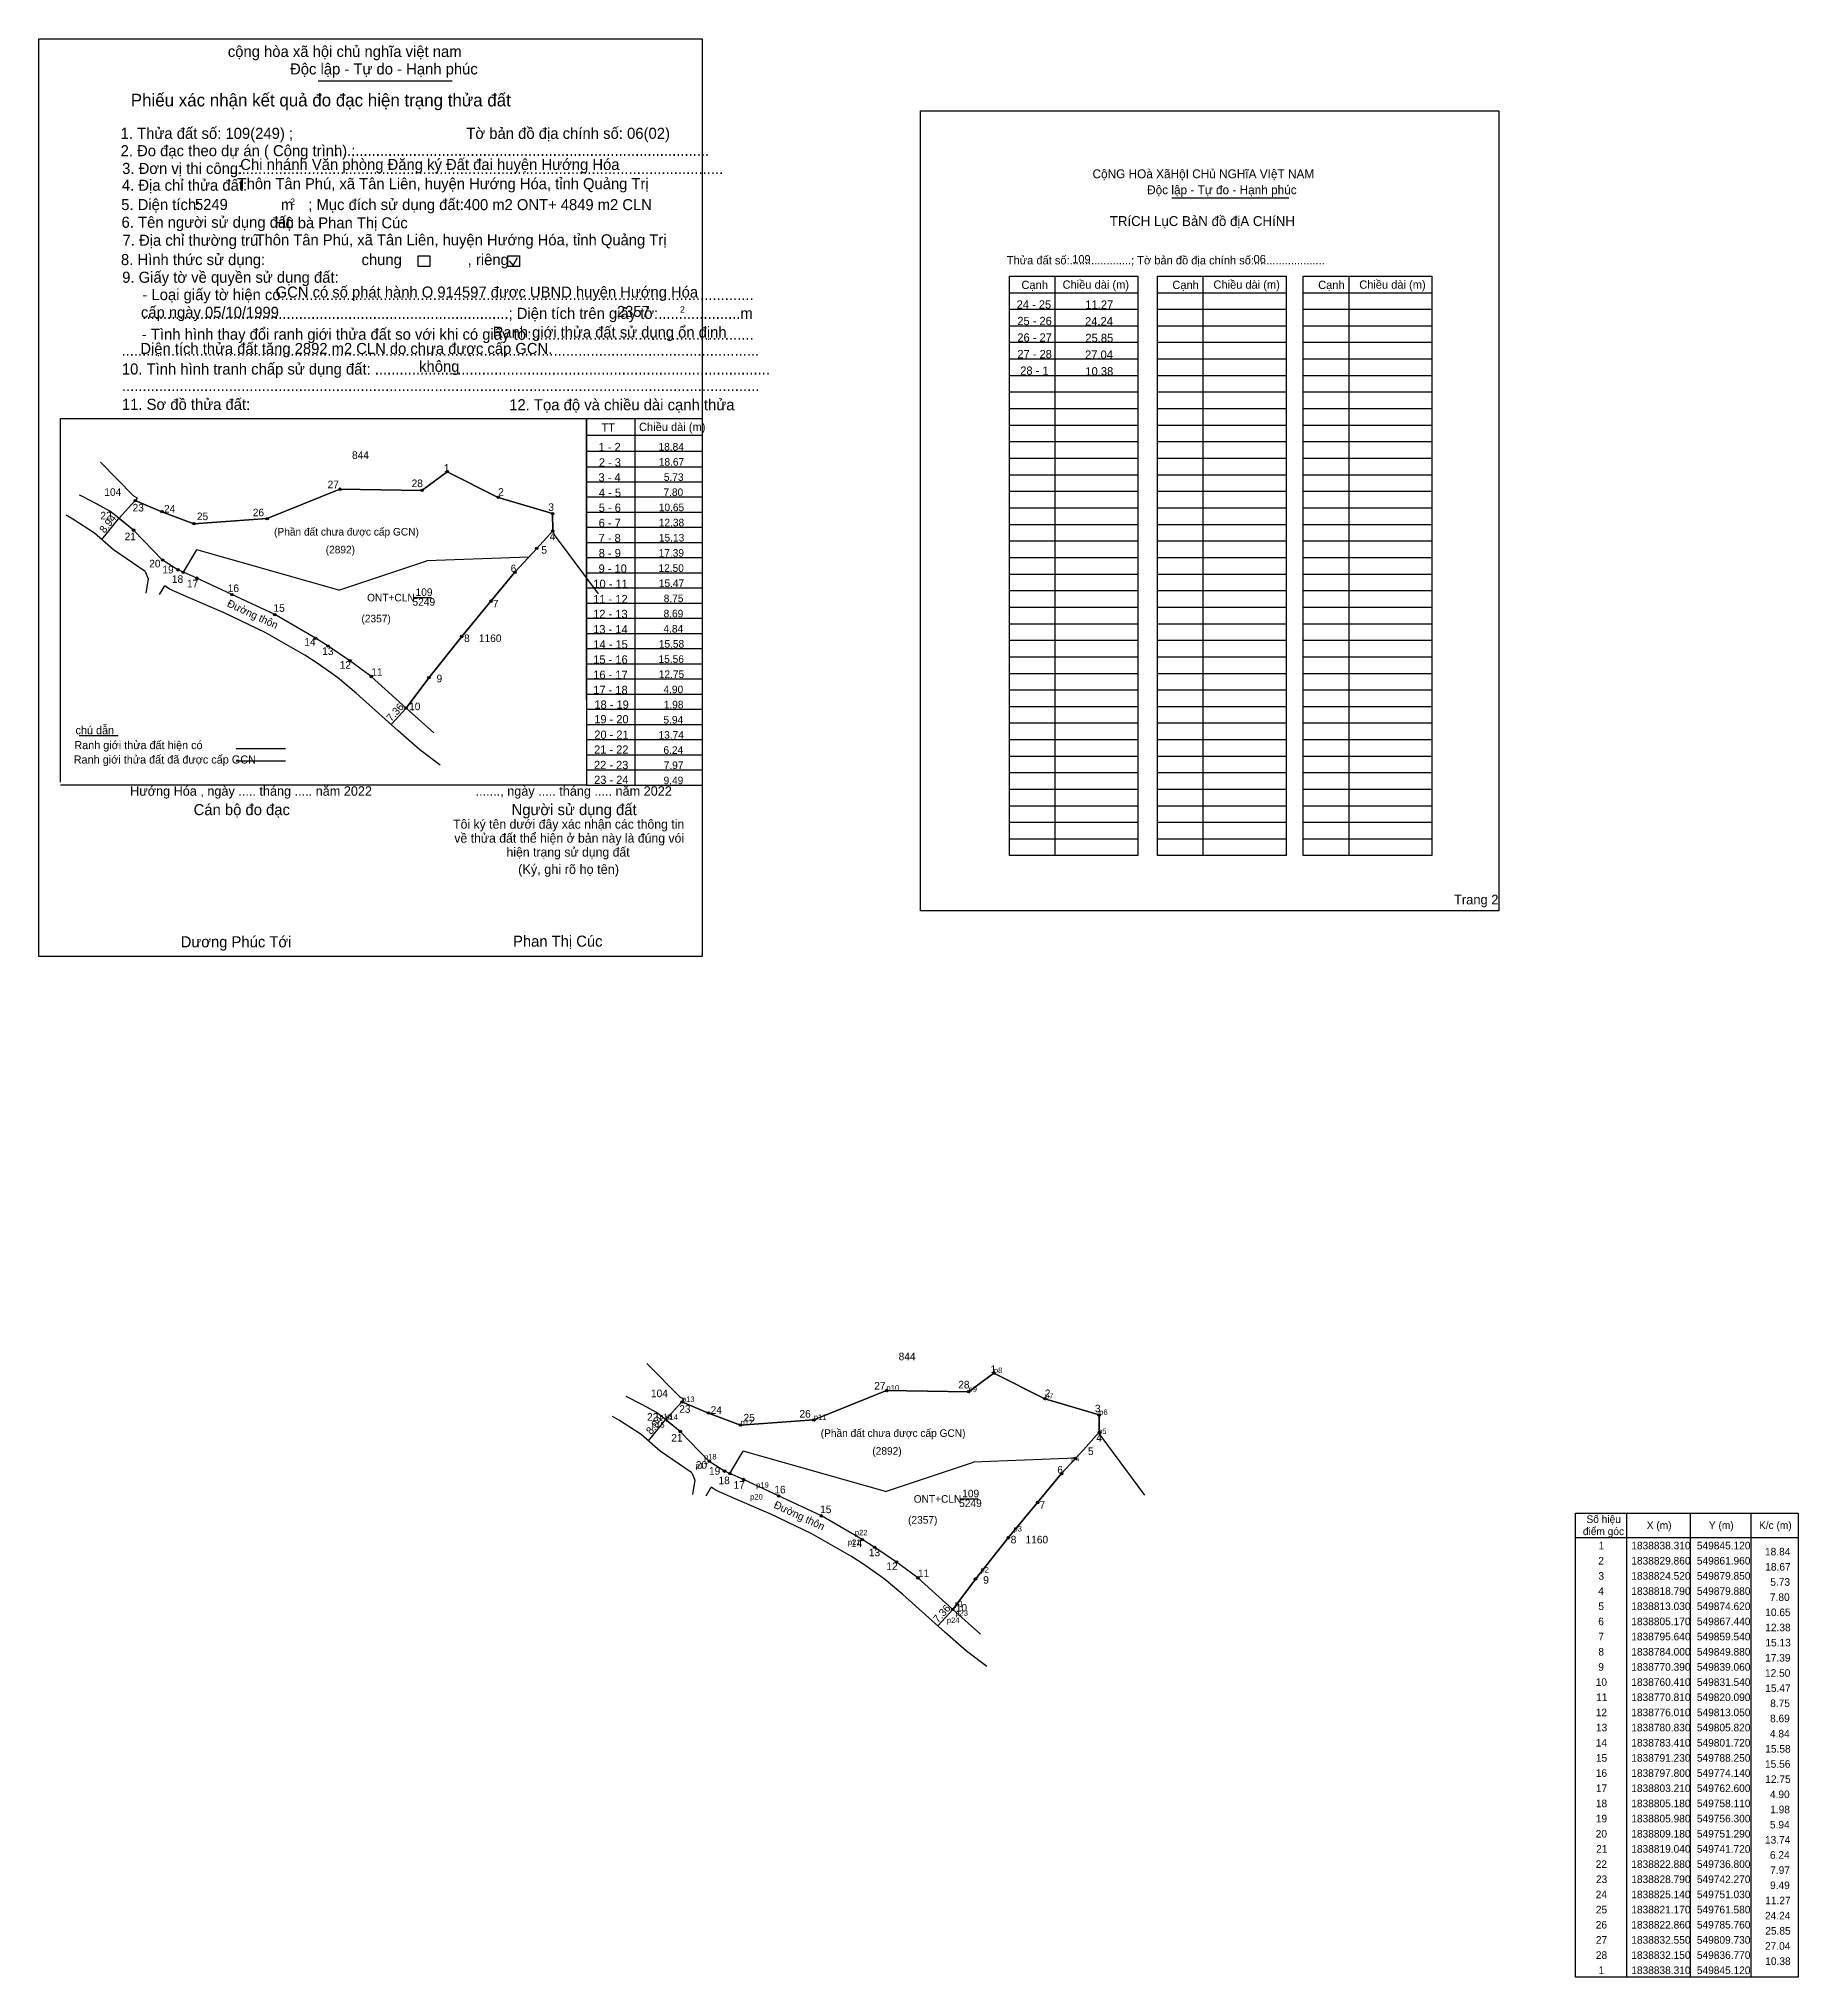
# Model space of a CAD drawing. Extents: x 549530 to 550110, y 1838639 to 1839278.
import ezdxf

# ---------------------------------------------------------------- set-up
doc = ezdxf.new("R2010")
doc.units = 0
for name, color, linetype in [('Level 1', 7, 'Continuous'), ('Level 10', 7, 'Continuous'), ('Level 12', 7, 'Continuous'), ('Level 17', 7, 'Continuous'), ('Level 2', 7, 'Continuous'), ('Level 23', 7, 'Continuous'), ('Level 30', 7, 'Continuous'), ('Level 33', 7, 'Continuous'), ('Level 36', 7, 'Continuous'), ('Level 4', 7, 'Continuous'), ('Level 49', 7, 'Continuous'), ('Level 6', 7, 'Continuous'), ('Level 63', 7, 'Continuous'), ('Level 7', 7, 'Continuous')]:
    doc.layers.add(name, color=color, linetype=linetype)

msp = doc.modelspace()

# ---------------------------------------------------------------- linework, layer by layer
at = {"layer": 'Level 1'}
for p, q in [((549562.76, 1839126.71), (549562.04, 1839125.92)), ((549742.99, 1838829.58), (549742.27, 1838828.79))]:
    msp.add_line(p, q, dxfattribs=at)
for points in [[(549562.76, 1839126.71), (549561.56, 1839127.37), (549550.51, 1839138.6)], [(549699.65, 1839115.92), (549700.15, 1839114.59), (549714.6, 1839095.19)], [(549742.99, 1838829.58), (549741.79, 1838830.24), (549730.74, 1838841.47)], [(549879.88, 1838818.79), (549880.38, 1838817.46), (549894.83, 1838798.06)]]:
    msp.add_lwpolyline(points, dxfattribs=at)
for points in [[(549664.89, 1839135.44), (549681.73, 1839126.99), (549699.62, 1839121.65), (549699.65, 1839115.92), (549694.39, 1839110.16), (549687.21, 1839102.3), (549679.31, 1839092.77), (549669.65, 1839081.13), (549658.83, 1839067.52), (549651.31, 1839057.54), (549639.86, 1839067.94), (549632.82, 1839073.14), (549625.59, 1839077.96), (549621.49, 1839080.54), (549608.02, 1839088.36), (549593.91, 1839094.93), (549582.37, 1839100.34), (549577.88, 1839102.31), (549576.07, 1839103.11), (549571.06, 1839106.31), (549561.49, 1839116.17), (549556.62, 1839120.07), (549562.04, 1839125.92), (549570.8, 1839122.27), (549581.35, 1839118.3), (549605.53, 1839119.99), (549629.5, 1839129.68), (549656.54, 1839129.28)], [(549845.12, 1838838.31), (549861.96, 1838829.86), (549879.85, 1838824.52), (549879.88, 1838818.79), (549874.62, 1838813.03), (549867.44, 1838805.17), (549859.54, 1838795.64), (549849.88, 1838784), (549839.06, 1838770.39), (549831.54, 1838760.41), (549820.09, 1838770.81), (549813.05, 1838776.01), (549805.82, 1838780.83), (549801.72, 1838783.41), (549788.25, 1838791.23), (549774.14, 1838797.8), (549762.6, 1838803.21), (549758.11, 1838805.18), (549756.3, 1838805.98), (549751.29, 1838809.18), (549741.72, 1838819.04), (549736.85, 1838822.94), (549742.27, 1838828.79), (549751.03, 1838825.14), (549761.58, 1838821.17), (549785.76, 1838822.86), (549809.73, 1838832.55), (549836.77, 1838832.15)]]:
    msp.add_lwpolyline(points, close=True, dxfattribs=at)
at = {"layer": 'Level 10'}
for p, q in [((549664.89, 1839135.44), (549656.54, 1839129.28)), ((549681.73, 1839126.99), (549664.89, 1839135.44)), ((549629.5, 1839129.68), (549605.53, 1839119.99)), ((549656.54, 1839129.28), (549629.5, 1839129.68)), ((549562.04, 1839125.92), (549556.62, 1839120.07)), ((549570.8, 1839122.27), (549562.04, 1839125.92)), ((549581.35, 1839118.3), (549570.8, 1839122.27)), ((549699.62, 1839121.65), (549681.73, 1839126.99)), ((549699.65, 1839115.92), (549699.62, 1839121.65)), ((549605.53, 1839119.99), (549581.35, 1839118.3)), ((549694.39, 1839110.16), (549699.65, 1839115.92)), ((549629.16, 1839096.36), (549582.28, 1839109.65)), ((549687.21, 1839102.3), (549694.39, 1839110.16)), ((549679.31, 1839092.77), (549687.21, 1839102.3)), ((549669.65, 1839081.13), (549679.31, 1839092.77)), ((549658.83, 1839067.52), (549669.65, 1839081.13)), ((549651.31, 1839057.54), (549658.83, 1839067.52)), ((549651.32, 1839057.53), (549660.47, 1839049.4)), ((549845.12, 1838838.31), (549836.77, 1838832.15)), ((549861.96, 1838829.86), (549845.12, 1838838.31)), ((549742.27, 1838828.79), (549736.85, 1838822.94)), ((549751.03, 1838825.14), (549742.27, 1838828.79)), ((549809.73, 1838832.55), (549785.76, 1838822.86)), ((549836.77, 1838832.15), (549809.73, 1838832.55)), ((549879.85, 1838824.52), (549861.96, 1838829.86)), ((549761.58, 1838821.17), (549751.03, 1838825.14)), ((549785.76, 1838822.86), (549761.58, 1838821.17)), ((549879.88, 1838818.79), (549879.85, 1838824.52)), ((549874.62, 1838813.03), (549879.88, 1838818.79)), ((549809.39, 1838799.23), (549762.51, 1838812.52)), ((549867.44, 1838805.17), (549874.62, 1838813.03)), ((549859.54, 1838795.64), (549867.44, 1838805.17)), ((549849.88, 1838784), (549859.54, 1838795.64)), ((549839.06, 1838770.39), (549849.88, 1838784)), ((549831.54, 1838760.41), (549839.06, 1838770.39)), ((549831.55, 1838760.4), (549840.7, 1838752.27))]:
    msp.add_line(p, q, dxfattribs=at)
at = {"layer": 'Level 17'}
msp.add_line((549543.53, 1839048.53), (549556.43, 1839048.53), dxfattribs=at)
at = {"layer": 'Level 2'}
for p, q in [((549530.21, 1839278.17), (549530.21, 1839278.17)), ((549622.33, 1839264.3), (549666.56, 1839264.3)), ((549685.33, 1839205.01), (549686.58, 1839203.39)), ((549686.58, 1839203.39), (549688.09, 1839206.11)), ((549537.33, 1839152.96), (549710.83, 1839152.96)), ((549537.33, 1839033.11), (549537.33, 1839152.96)), ((549710.83, 1839152.96), (549710.83, 1839032.12)), ((549710.83, 1839032.12), (549537.33, 1839032.12)), ((549748.92, 1838975.66), (549748.92, 1838975.66))]:
    msp.add_line(p, q, dxfattribs=at)
for points in [[(549530.21, 1839278.17), (549748.92, 1839278.17), (549748.92, 1838975.66), (549530.21, 1838975.66)], [(549655.35, 1839206.57), (549659.11, 1839206.57), (549659.11, 1839203.07), (549655.35, 1839203.07)], [(549684.9, 1839206.57), (549688.66, 1839206.57), (549688.66, 1839203.07), (549684.9, 1839203.07)]]:
    msp.add_lwpolyline(points, close=True, dxfattribs=at)
at = {"layer": 'Level 23'}
for p, q in [((549566.24, 1839100.12), (549565.53, 1839095.43)), ((549570.05, 1839094.94), (549571.73, 1839097.86)), ((549746.47, 1838802.99), (549745.76, 1838798.3)), ((549750.28, 1838797.81), (549751.96, 1838800.73))]:
    msp.add_line(p, q, dxfattribs=at)
at = {"layer": 'Level 30'}
for p, q in [((549903.78, 1839225.74), (549942.33, 1839225.74)), ((549865.22, 1839199.92), (549865.22, 1839008.96)), ((549914.07, 1839199.92), (549914.07, 1839008.96)), ((549962.15, 1839199.92), (549962.15, 1839008.96)), ((549850.22, 1839194.47), (549892.59, 1839194.47)), ((549899.06, 1839194.47), (549941.44, 1839194.47)), ((549947.14, 1839194.47), (549989.52, 1839194.47)), ((549850.22, 1839189.01), (549892.59, 1839189.01)), ((549899.06, 1839189.01), (549941.44, 1839189.01)), ((549947.14, 1839189.01), (549989.52, 1839189.01)), ((549850.22, 1839183.56), (549892.59, 1839183.56)), ((549899.06, 1839183.56), (549941.44, 1839183.56)), ((549947.14, 1839183.56), (549989.52, 1839183.56)), ((549850.22, 1839178.1), (549892.59, 1839178.1)), ((549850.22, 1839172.64), (549892.59, 1839172.64)), ((549899.06, 1839178.1), (549941.44, 1839178.1)), ((549899.06, 1839172.64), (549941.44, 1839172.64)), ((549947.14, 1839178.1), (549989.52, 1839178.1)), ((549947.14, 1839172.64), (549989.52, 1839172.64)), ((549850.22, 1839167.19), (549892.59, 1839167.19)), ((549899.06, 1839167.19), (549941.44, 1839167.19)), ((549947.14, 1839167.19), (549989.52, 1839167.19)), ((549850.22, 1839161.73), (549892.59, 1839161.73)), ((549899.06, 1839161.73), (549941.44, 1839161.73)), ((549947.14, 1839161.73), (549989.52, 1839161.73)), ((549850.22, 1839156.28), (549892.59, 1839156.28)), ((549899.06, 1839156.28), (549941.44, 1839156.28)), ((549947.14, 1839156.28), (549989.52, 1839156.28)), ((549710.83, 1839152.96), (549748.92, 1839152.96)), ((549710.83, 1839060.21), (549710.83, 1839152.96)), ((549710.83, 1839147.5), (549748.92, 1839147.5)), ((549726.74, 1839152.96), (549726.74, 1839032.12)), ((549748.92, 1839152.96), (549748.92, 1839060.21)), ((549850.22, 1839150.82), (549892.59, 1839150.82)), ((549899.06, 1839150.82), (549941.44, 1839150.82)), ((549947.14, 1839150.82), (549989.52, 1839150.82)), ((549710.83, 1839142.2), (549748.92, 1839142.2)), ((549850.22, 1839145.36), (549892.59, 1839145.36)), ((549899.06, 1839145.36), (549941.44, 1839145.36)), ((549947.14, 1839145.36), (549989.52, 1839145.36)), ((549710.73, 1839137.1), (549748.82, 1839137.1)), ((549850.22, 1839139.91), (549892.59, 1839139.91)), ((549850.22, 1839134.45), (549892.59, 1839134.45)), ((549899.06, 1839139.91), (549941.44, 1839139.91)), ((549899.06, 1839134.45), (549941.44, 1839134.45)), ((549947.14, 1839139.91), (549989.52, 1839139.91)), ((549947.14, 1839134.45), (549989.52, 1839134.45)), ((549710.83, 1839132.14), (549748.92, 1839132.14)), ((549850.22, 1839129), (549892.59, 1839129)), ((549899.06, 1839129), (549941.44, 1839129)), ((549947.14, 1839129), (549989.52, 1839129)), ((549710.83, 1839127.12), (549748.92, 1839127.12)), ((549710.83, 1839122.12), (549748.92, 1839122.12)), ((549850.22, 1839123.54), (549892.59, 1839123.54)), ((549899.06, 1839123.54), (549941.44, 1839123.54)), ((549947.14, 1839123.54), (549989.52, 1839123.54)), ((549710.83, 1839117.12), (549748.92, 1839117.12)), ((549850.22, 1839118.08), (549892.59, 1839118.08)), ((549899.06, 1839118.08), (549941.44, 1839118.08)), ((549947.14, 1839118.08), (549989.52, 1839118.08)), ((549710.83, 1839112.12), (549748.92, 1839112.12)), ((549850.22, 1839112.63), (549892.59, 1839112.63)), ((549899.06, 1839112.63), (549941.44, 1839112.63)), ((549947.14, 1839112.63), (549989.52, 1839112.63)), ((549710.83, 1839107.12), (549748.92, 1839107.12)), ((549850.22, 1839107.17), (549892.59, 1839107.17)), ((549899.06, 1839107.17), (549941.44, 1839107.17)), ((549947.14, 1839107.17), (549989.52, 1839107.17)), ((549710.83, 1839102.12), (549748.92, 1839102.12)), ((549710.83, 1839097.12), (549748.92, 1839097.12)), ((549850.22, 1839101.72), (549892.59, 1839101.72)), ((549850.22, 1839096.26), (549892.59, 1839096.26)), ((549899.06, 1839101.72), (549941.44, 1839101.72)), ((549899.06, 1839096.26), (549941.44, 1839096.26)), ((549947.14, 1839101.72), (549989.52, 1839101.72)), ((549947.14, 1839096.26), (549989.52, 1839096.26)), ((549710.83, 1839092.12), (549748.92, 1839092.12)), ((549850.22, 1839090.8), (549892.59, 1839090.8)), ((549899.06, 1839090.8), (549941.44, 1839090.8)), ((549947.14, 1839090.8), (549989.52, 1839090.8)), ((549710.83, 1839087.12), (549748.92, 1839087.12)), ((549850.22, 1839085.35), (549892.59, 1839085.35)), ((549899.06, 1839085.35), (549941.44, 1839085.35)), ((549947.14, 1839085.35), (549989.52, 1839085.35)), ((549710.83, 1839082.12), (549748.92, 1839082.12)), ((549710.83, 1839077.12), (549748.92, 1839077.12)), ((549850.22, 1839079.89), (549892.59, 1839079.89)), ((549899.06, 1839079.89), (549941.44, 1839079.89)), ((549947.14, 1839079.89), (549989.52, 1839079.89)), ((549710.83, 1839072.12), (549748.92, 1839072.12)), ((549850.22, 1839074.43), (549892.59, 1839074.43)), ((549899.06, 1839074.43), (549941.44, 1839074.43)), ((549947.14, 1839074.43), (549989.52, 1839074.43)), ((549710.83, 1839067.12), (549748.92, 1839067.12)), ((549850.22, 1839068.98), (549892.59, 1839068.98)), ((549899.06, 1839068.98), (549941.44, 1839068.98)), ((549947.14, 1839068.98), (549989.52, 1839068.98)), ((549710.83, 1839062.12), (549748.92, 1839062.12)), ((549850.22, 1839063.52), (549892.59, 1839063.52)), ((549850.22, 1839058.07), (549892.59, 1839058.07)), ((549899.06, 1839063.52), (549941.44, 1839063.52)), ((549899.06, 1839058.07), (549941.44, 1839058.07)), ((549947.14, 1839063.52), (549989.52, 1839063.52)), ((549947.14, 1839058.07), (549989.52, 1839058.07)), ((549710.83, 1839057.12), (549748.92, 1839057.12)), ((549710.83, 1839052.12), (549748.92, 1839052.12)), ((549710.83, 1839052.1), (549748.92, 1839052.1)), ((549850.22, 1839052.61), (549892.59, 1839052.61)), ((549899.06, 1839052.61), (549941.44, 1839052.61)), ((549947.14, 1839052.61), (549989.52, 1839052.61)), ((549710.83, 1839047.12), (549748.92, 1839047.12)), ((549850.22, 1839047.15), (549892.59, 1839047.15)), ((549899.06, 1839047.15), (549941.44, 1839047.15)), ((549947.14, 1839047.15), (549989.52, 1839047.15)), ((549710.83, 1839042.12), (549748.92, 1839042.12)), ((549850.22, 1839041.7), (549892.59, 1839041.7)), ((549899.06, 1839041.7), (549941.44, 1839041.7)), ((549947.14, 1839041.7), (549989.52, 1839041.7)), ((549710.83, 1839037.12), (549748.92, 1839037.12)), ((549710.83, 1839032.12), (549748.92, 1839032.12)), ((549850.22, 1839036.24), (549892.59, 1839036.24)), ((549899.06, 1839036.24), (549941.44, 1839036.24)), ((549947.14, 1839036.24), (549989.52, 1839036.24)), ((549850.22, 1839030.79), (549892.59, 1839030.79)), ((549899.06, 1839030.79), (549941.44, 1839030.79)), ((549947.14, 1839030.79), (549989.52, 1839030.79)), ((549850.22, 1839025.33), (549892.59, 1839025.33)), ((549850.22, 1839019.87), (549892.59, 1839019.87)), ((549899.06, 1839025.33), (549941.44, 1839025.33)), ((549899.06, 1839019.87), (549941.44, 1839019.87)), ((549947.14, 1839025.33), (549989.52, 1839025.33)), ((549947.14, 1839019.87), (549989.52, 1839019.87)), ((549850.22, 1839014.42), (549892.59, 1839014.42)), ((549899.06, 1839014.42), (549941.44, 1839014.42)), ((549947.14, 1839014.42), (549989.52, 1839014.42))]:
    msp.add_line(p, q, dxfattribs=at)
for points in [[(549850.22, 1839199.92), (549892.59, 1839199.92), (549892.59, 1839008.96), (549850.22, 1839008.96)], [(549899.06, 1839199.92), (549941.44, 1839199.92), (549941.44, 1839008.96), (549899.06, 1839008.96)], [(549947.14, 1839199.92), (549989.52, 1839199.92), (549989.52, 1839008.96), (549947.14, 1839008.96)]]:
    msp.add_lwpolyline(points, close=True, dxfattribs=at)
at = {"layer": 'Level 33'}
for points in [[(549551.09, 1839123.82), (549544.8, 1839127.2), (549543.62, 1839127.7)], [(549556.59, 1839120.09), (549553.62, 1839122.46), (549549.01, 1839124.94)], [(549565.3, 1839102.53), (549554.89, 1839109.71), (549548.58, 1839115.24), (549541.45, 1839119.75), (549539.19, 1839121.17)], [(549577.88, 1839102.31), (549576.07, 1839103.11), (549571.06, 1839106.31), (549561.49, 1839116.17), (549556.59, 1839120.09)], [(549639.35, 1839068.31), (549632.82, 1839073.14), (549625.59, 1839077.96), (549621.49, 1839080.54), (549608.02, 1839088.36), (549593.91, 1839094.93), (549582.37, 1839100.34), (549577.88, 1839102.31)], [(549653.22, 1839046.02), (549648.69, 1839049.99), (549634.9, 1839062.42), (549628.67, 1839067.64), (549622.01, 1839072.3), (549617.99, 1839075.02), (549604.87, 1839082.41), (549591.31, 1839088.95), (549579.61, 1839093.96), (549573.29, 1839096.72), (549571.73, 1839097.86)], [(549651.31, 1839057.54), (549639.86, 1839067.94), (549639.35, 1839068.31)], [(549662.59, 1839038.74), (549655.83, 1839043.73), (549653.22, 1839046.02)], [(549731.32, 1838826.69), (549725.03, 1838830.07), (549723.85, 1838830.57)], [(549736.82, 1838822.96), (549733.85, 1838825.33), (549729.24, 1838827.81)], [(549745.53, 1838805.4), (549735.12, 1838812.58), (549728.81, 1838818.11), (549721.68, 1838822.62), (549719.42, 1838824.04)], [(549758.11, 1838805.18), (549756.3, 1838805.98), (549751.29, 1838809.18), (549741.72, 1838819.04), (549736.82, 1838822.96)], [(549819.58, 1838771.18), (549813.05, 1838776.01), (549805.82, 1838780.83), (549801.72, 1838783.41), (549788.25, 1838791.23), (549774.14, 1838797.8), (549762.6, 1838803.21), (549758.11, 1838805.18)], [(549833.45, 1838748.89), (549828.92, 1838752.86), (549815.13, 1838765.29), (549808.9, 1838770.51), (549802.24, 1838775.17), (549798.22, 1838777.89), (549785.1, 1838785.28), (549771.54, 1838791.82), (549759.84, 1838796.83), (549753.52, 1838799.59), (549751.96, 1838800.73)], [(549831.54, 1838760.41), (549820.09, 1838770.81), (549819.58, 1838771.18)], [(549842.82, 1838741.61), (549836.06, 1838746.6), (549833.45, 1838748.89)]]:
    msp.add_lwpolyline(points, dxfattribs=at)
at = {"layer": 'Level 36'}
for p, q in [((549577.88, 1839102.31), (549582.28, 1839109.65)), ((549629.16, 1839096.36), (549658.13, 1839106.1)), ((549691.81, 1839107.33), (549658.13, 1839106.1)), ((549758.11, 1838805.18), (549762.51, 1838812.52)), ((549809.39, 1838799.23), (549838.36, 1838808.97)), ((549872.04, 1838810.2), (549838.36, 1838808.97))]:
    msp.add_line(p, q, dxfattribs=at)
at = {"layer": 'Level 4'}
msp.add_lwpolyline([(549820.95, 1839254.44), (550011.61, 1839254.44), (550011.61, 1838990.73), (549820.95, 1838990.73)], close=True, dxfattribs=at)
at = {"layer": 'Level 49'}
for p, q in [((549565.3, 1839102.53), (549566.24, 1839100.12)), ((549745.53, 1838805.4), (549746.47, 1838802.99))]:
    msp.add_line(p, q, dxfattribs=at)
at = {"layer": 'Level 6'}
for p, q in [((549595.25, 1839044.17), (549611.53, 1839044.17)), ((549595.25, 1839040.19), (549611.53, 1839040.19))]:
    msp.add_line(p, q, dxfattribs=at)
at = {"layer": 'Level 63'}
for p, q in [((549551.03, 1839113.09), (549556.62, 1839120.07)), ((549653.72, 1839093.99), (549659.67, 1839093.98)), ((549646.36, 1839052.09), (549651.31, 1839057.54)), ((549731.26, 1838815.96), (549736.85, 1838822.94)), ((549833.95, 1838796.86), (549839.9, 1838796.85)), ((550053.73, 1838792.14), (550053.73, 1838639.14)), ((550074.73, 1838792.14), (550074.73, 1838639.14)), ((550094.73, 1838792.14), (550094.73, 1838639.14)), ((550036.93, 1838784.14), (550110.33, 1838784.14)), ((549826.59, 1838754.96), (549831.54, 1838760.41))]:
    msp.add_line(p, q, dxfattribs=at)
msp.add_lwpolyline([(550036.93, 1838792.14), (550110.33, 1838792.14), (550110.33, 1838639.14), (550036.93, 1838639.14)], close=True, dxfattribs=at)
for centre in [(549664.89, 1839135.44), (549629.5, 1839129.68), (549656.54, 1839129.28), (549562.04, 1839125.92), (549570.8, 1839122.27), (549681.73, 1839126.99), (549699.62, 1839121.65), (549561.49, 1839116.17), (549581.35, 1839118.3), (549605.53, 1839119.99), (549699.65, 1839115.92), (549694.39, 1839110.16), (549571.06, 1839106.31), (549576.07, 1839103.11), (549577.88, 1839102.31), (549687.21, 1839102.3), (549582.37, 1839100.34), (549593.91, 1839094.93), (549679.31, 1839092.77), (549608.02, 1839088.36), (549621.49, 1839080.54), (549625.59, 1839077.96), (549669.65, 1839081.13), (549632.82, 1839073.14), (549639.86, 1839067.94), (549658.83, 1839067.52), (549651.31, 1839057.54), (549845.12, 1838838.31), (549742.27, 1838828.79), (549809.73, 1838832.55), (549836.77, 1838832.15), (549861.96, 1838829.86), (549751.03, 1838825.14), (549761.58, 1838821.17), (549785.76, 1838822.86), (549879.85, 1838824.52), (549741.72, 1838819.04), (549879.88, 1838818.79), (549751.29, 1838809.18), (549872.04, 1838810.2), (549756.3, 1838805.98), (549758.11, 1838805.18), (549762.6, 1838803.21), (549867.44, 1838805.17), (549774.14, 1838797.8), (549859.54, 1838795.64), (549788.25, 1838791.23), (549801.72, 1838783.41), (549849.88, 1838784), (549805.82, 1838780.83), (549813.05, 1838776.01), (549820.09, 1838770.81), (549839.06, 1838770.39), (549831.54, 1838760.41)]:
    msp.add_circle(centre, 0.4, dxfattribs=at)
at = {"layer": 'Level 7'}
for p, q in [((549845.11, 1838838.31), (549845.11, 1838838.31)), ((549742.66, 1838830.03), (549742.66, 1838830.03)), ((549809.73, 1838832.55), (549809.73, 1838832.55)), ((549836.77, 1838832.15), (549836.77, 1838832.15)), ((549861.96, 1838829.86), (549861.96, 1838829.86)), ((549734.82, 1838823.07), (549734.82, 1838823.07)), ((549736.8, 1838822.88), (549736.8, 1838822.88)), ((549761.58, 1838821.17), (549761.58, 1838821.17)), ((549785.76, 1838822.86), (549785.76, 1838822.86)), ((549879.85, 1838824.52), (549879.85, 1838824.52)), ((549732.39, 1838820.33), (549732.39, 1838820.33)), ((549879.49, 1838818.23), (549879.49, 1838818.23)), ((549749.55, 1838809.83), (549749.55, 1838809.83)), ((549870.56, 1838809.17), (549870.56, 1838809.17)), ((549746.7, 1838806.88), (549746.7, 1838806.88)), ((549764.78, 1838796.61), (549764.78, 1838796.61)), ((549766.75, 1838800.51), (549766.75, 1838800.51)), ((549799.3, 1838784.82), (549799.3, 1838784.82)), ((549851.59, 1838786.09), (549851.59, 1838786.09)), ((549797.02, 1838781.64), (549797.02, 1838781.64)), ((549840.71, 1838772.56), (549840.71, 1838772.56)), ((549832.25, 1838761.35), (549832.25, 1838761.35)), ((549832.42, 1838758.3), (549832.42, 1838758.3)), ((549829.64, 1838755.9), (549829.64, 1838755.9))]:
    msp.add_line(p, q, dxfattribs=at)

# ---------------------------------------------------------------- texts
at = {"layer": 'Level 1'}
for s, p in [('844', (549633.49, 1839139.66)), ('104', (549551.83, 1839127.49)), ('(Phần đất chưa được cấp GCN)', (549607.8, 1839114.4)), ('(2892)', (549624.82, 1839108.52)), ('109', (549654.46, 1839094.48)), ('ONT+CLN', (549638.46, 1839092.69)), ('5249', (549653.45, 1839091.28)), ('(2357)', (549636.61, 1839085.79)), ('1160', (549675.34, 1839079.29)), ('844', (549813.72, 1838842.53)), ('104', (549732.06, 1838830.36)), ('(Phần đất chưa được cấp GCN)', (549788.03, 1838817.27)), ('(2892)', (549805.05, 1838811.39)), ('ONT+CLN', (549818.69, 1838795.56)), ('5249', (549833.68, 1838794.15)), ('109', (549834.69, 1838797.35)), ('(2357)', (549816.84, 1838788.66)), ('1160', (549855.57, 1838782.16))]:
    msp.add_text(s, height=2.5, dxfattribs=at).set_placement(p)
at = {"layer": 'Level 10'}
for s, height, p in [('109', 2.73, (549870.94, 1839204.13)), ('06', 2.73, (549930.74, 1839204.18)), ('24 - 25', 2.73, (549852.64, 1839189.21)), ('25 - 26', 2.73, (549852.85, 1839183.77)), ('26 - 27', 2.73, (549852.87, 1839178.32)), ('27 - 28', 2.73, (549852.87, 1839172.86)), ('28 - 1', 2.73, (549853.82, 1839167.4)), ('1 - 2', 2.728, (549714.77, 1839142.21)), ('3 - 4', 2.728, (549714.75, 1839132.21)), ('2 - 3', 2.728, (549714.87, 1839137.15)), ('4 - 5', 2.728, (549714.89, 1839127.17)), ('5 - 6', 2.728, (549714.85, 1839122.21)), ('6 - 7', 2.728, (549714.81, 1839117.19)), ('7 - 8', 2.728, (549714.79, 1839112.21)), ('8 - 9', 2.728, (549714.83, 1839107.25)), ('9 - 10', 2.728, (549714.79, 1839102.15)), ('10 - 11', 2.728, (549713.07, 1839097.13)), ('12 - 13', 2.728, (549713.01, 1839087.19)), ('11 - 12', 2.728, (549713.03, 1839092.11)), ('13 - 14', 2.728, (549713.01, 1839082.15)), ('14 - 15', 2.728, (549713.05, 1839077.17)), ('15 - 16', 2.728, (549713.03, 1839072.19)), ('16 - 17', 2.728, (549713.03, 1839067.15)), ('17 - 18', 2.72, (549713.05, 1839062.15)), ('18 - 19', 2.72, (549713.42, 1839057.32)), ('19 - 20', 2.72, (549713.36, 1839052.5)), ('21 - 22', 2.72, (549713.32, 1839042.48)), ('20 - 21', 2.72, (549713.38, 1839047.4)), ('22 - 23', 2.72, (549713.28, 1839037.4)), ('23 - 24', 2.72, (549713.32, 1839032.52))]:
    msp.add_text(s, height=height, dxfattribs=at).set_placement(p)
at = {"layer": 'Level 12'}
for s, p in [('p10', (549809.73, 1838832.55)), ('p9', (549836.77, 1838832.15)), ('p8', (549845.12, 1838838.31)), ('p13', (549742.27, 1838828.79)), ('p7', (549861.96, 1838829.86)), ('p15', (549732.39, 1838820.34)), ('p16', (549734.82, 1838823.07)), ('p14', (549736.8, 1838822.88)), ('p12', (549761.58, 1838821.17)), ('p11', (549785.76, 1838822.86)), ('p6', (549879.85, 1838824.52)), ('p5', (549879.48, 1838818.23)), ('p17', (549746.7, 1838806.88)), ('p18', (549749.55, 1838809.83)), ('p4', (549870.56, 1838809.17)), ('p19', (549766.75, 1838800.51)), ('p20', (549764.78, 1838796.61)), ('p21', (549797.02, 1838781.64)), ('p22', (549799.3, 1838784.82)), ('p3', (549851.59, 1838786.09)), ('p2', (549840.71, 1838772.56)), ('p24', (549829.64, 1838755.9)), ('p1', (549832.25, 1838761.35)), ('p23', (549832.42, 1838758.3))]:
    msp.add_text(s, height=1.8, dxfattribs=at).set_placement(p)
at = {"layer": 'Level 2'}
for s, height, p in [('cộng hòa xã hội chủ nghĩa việt nam', 3.6506, (549592.55, 1839272.17)), ('Độc lập - Tự do - Hạnh phúc', 3.6506, (549613.07, 1839266.41)), ('Phiếu xác nhận kết quả đo đạc hiện trạng thửa đất', 4.1714, (549560.55, 1839255.87)), ('1. Thửa đất số: 109(249) ;                                          Tờ bản đồ địa chính số: 06(02)', 3.66, (549557.19, 1839245.17)), ('2. Đo đạc theo dự án ( Công trình) : ', 3.653, (549557.19, 1839239.45)), ('3. Đơn vị thi công:', 3.653, (549557.71, 1839233.61)), ('Chi nhánh Văn phòng Đăng ký Đất đai huyện Hướng Hóa', 3.6499, (549596.65, 1839234.91)), ('............................................................................................', 3.653, (549626.39, 1839239.57)), ('4. Địa chỉ thửa đất:', 3.653, (549557.61, 1839228.07)), ('........................................................................................................................', 3.65304, (549593.01, 1839233.61)), ('Thôn Tân Phú, xã Tân Liên, huyện Hướng Hóa, tỉnh Quảng Trị', 3.64, (549595.79, 1839228.59)), ('5. Diện tích:', 3.653, (549557.39, 1839221.69)), ('5249', 3.64, (549581.71, 1839221.73)), ('m', 3.65, (549610.03, 1839221.69)), ('2', 2.09, (549613.15, 1839223.43)), ('; Mục đích sử dụng đất:', 3.6506, (549619.07, 1839221.69)), ('400 m2 ONT+ 4849 m2 CLN', 3.64, (549670.27, 1839221.67)), ('6. Tên người sử dụng đất:', 3.653, (549557.51, 1839215.87)), ('Hộ bà Phan Thị Cúc', 3.64, (549608.03, 1839215.67)), ('7. Địa chỉ thường trú:', 3.653, (549557.83, 1839209.93)), ('Thôn Tân Phú, xã Tân Liên, huyện Hướng Hóa, tỉnh Quảng Trị', 3.64, (549601.67, 1839210.07)), ('8. Hình thức sử dụng:', 3.653, (549557.31, 1839203.55)), ('chung                , riêng', 3.6506, (549636.63, 1839203.55)), ('9. Giấy tờ về quyền sử dụng đất:', 3.653, (549557.71, 1839197.73)), ('     - Loại giấy tờ hiện có:..................................................................................................................', 3.65064, (549557.61, 1839192.01)), ('GCN có số phát hành O 914597 được UBND huyện Hướng Hóa ', 3.64, (549608.33, 1839192.85)), ('cấp ngày 05/10/1999', 3.64, (549563.91, 1839186.19)), ('     .........................................................................................; Diện tích trên giấy tờ:....................m', 3.65064, (549557.61, 1839185.83)), ('2357', 3.64, (549720.83, 1839186.47)), ('2', 2.09, (549741.67, 1839187.89)), ('     - Tình hình thay đổi ranh giới thửa đất so với khi có giấy tờ:......................................................', 3.65064, (549557.41, 1839178.95)), ('Ranh giới thửa đất sử dụng ổn định', 3.64, (549679.89, 1839179.63)), ('...........................................................................................................................................................', 3.65064, (549557.51, 1839173.65)), ('Diện tích thửa đất tăng 2892 m2 CLN do chưa được cấp GCN.', 3.64, (549563.71, 1839174.25)), ('10. Tình hình tranh chấp sử dụng đất: ................................................................................................', 3.65304, (549557.61, 1839167.49)), ('không', 3.651, (549655.61, 1839168.37)), ('11. Sơ đồ thửa đất:', 3.653, (549557.61, 1839155.83)), ('...........................................................................................................................................................', 3.65064, (549557.61, 1839162.09)), ('12. Tọa độ và chiều dài cạnh thửa', 3.66, (549685.31, 1839155.69)), ('Hướng Hóa , ngày ..... tháng ..... năm 2022', 3.12, (549560.33, 1839028.63)), ('......., ngày ..... tháng ..... năm 2022', 3.12, (549674.23, 1839028.63)), ('Cán bộ đo đạc', 3.6508, (549581.27, 1839022.23)), ('Người sử dụng đất', 3.6506, (549686.11, 1839022.23)), ('Tôi ký tên dưới đây xác nhận các thông tin', 3.016, (549666.83, 1839017.77)), ('về thửa đất thể hiện ở bản này là đúng vói', 3.016, (549667.23, 1839013.15)), ('hiện trạng sử dụng đất', 3.016, (549684.43, 1839008.55)), ('(Ký, ghi rõ họ tên)', 3.1292, (549688.27, 1839002.85)), ('Dương Phúc Tới', 3.65, (549576.99, 1838978.65)), ('Phan Thị Cúc', 3.64, (549686.59, 1838978.87)), ('.', 1.04, (549748.69, 1838975.09))]:
    msp.add_text(s, height=height, dxfattribs=at).set_placement(p)
at = {"layer": 'Level 30'}
for s, height, p in [('CộNG HOà XãHộI CHủ NGHĩA VIệT NAM', 2.9099, (549877.65, 1839232.19)), ('Độc lập - Tự đo - Hạnh phúc', 2.9099, (549895.64, 1839226.92)), ('TRíCH LụC BảN đồ địA CHíNH', 3.2736, (549883.33, 1839216.43)), ('Thửa đất số:....................; Tờ bản đồ địa chính số:.......................', 2.728, (549849.4, 1839203.79)), ('Cạnh', 2.728, (549854.22, 1839195.67)), ('Chiều dài (m)', 2.728, (549867.78, 1839195.77)), ('Cạnh', 2.728, (549903.98, 1839195.67)), ('Chiều dài (m)', 2.728, (549917.52, 1839195.77)), ('Cạnh', 2.728, (549952.05, 1839195.67)), ('Chiều dài (m)', 2.728, (549965.59, 1839195.77)), ('TT', 2.72, (549715.71, 1839148.69)), ('Chiều dài (m)', 2.728, (549728.13, 1839148.85)), ('Trang 2', 3.183, (549996.82, 1838992.81))]:
    msp.add_text(s, height=height, dxfattribs=at).set_placement(p)
at = {"layer": 'Level 6'}
for s, height, p in [('chú dẫn', 2.673, (549542.33, 1839048.89)), ('Ranh giới thửa đất hiện có ', 2.673, (549541.93, 1839043.99)), ('Ranh giới thửa đất đã được cấp GCN', 2.68, (549541.73, 1839039.23))]:
    msp.add_text(s, height=height, dxfattribs=at).set_placement(p)
at = {"layer": 'Level 63'}
for s, height, p in [('11.27', 2.75, (549875.28, 1839189.16)), ('24.24', 2.75, (549875.18, 1839183.66)), ('25.85', 2.75, (549875.28, 1839178.16)), ('27.04', 2.75, (549875.18, 1839172.66)), ('10.38', 2.75, (549875.28, 1839167.16)), ('18.84', 2.5, (549734.55, 1839142.43)), (' 1', 2.5, (549662.82, 1839135.44)), ('18.67', 2.5, (549734.64, 1839137.43)), ('5.73', 2.5, (549736.31, 1839132.43)), (' 27', 2.5, (549624.52, 1839130.01)), (' 28', 2.5, (549652.21, 1839130.37)), (' 2', 2.5, (549680.76, 1839127.51)), ('7.80', 2.5, (549736.18, 1839127.43)), (' 22', 2.5, (549549.61, 1839119.73)), (' 23', 2.5, (549560.21, 1839122.34)), (' 24', 2.5, (549570.58, 1839121.99)), (' 25', 2.5, (549581.42, 1839119.48)), (' 26', 2.5, (549599.85, 1839120.75)), (' 3', 2.5, (549697.28, 1839122.52)), ('10.65', 2.5, (549734.64, 1839122.43)), (' 21', 2.5, (549557.59, 1839112.83)), (' 4', 2.5, (549697.73, 1839112.84)), ('12.38', 2.5, (549734.64, 1839117.43)), (' 5', 2.5, (549694.99, 1839108.42)), ('17.39', 2.5, (549734.59, 1839107.43)), ('15.13', 2.5, (549734.68, 1839112.43)), (' 20', 2.5, (549565.7, 1839103.9)), (' 19', 2.5, (549570.04, 1839101.93)), (' 6', 2.5, (549684.87, 1839102.3)), ('12.50', 2.5, (549734.55, 1839102.43)), (' 18', 2.5, (549573.18, 1839098.81)), (' 17', 2.5, (549578.14, 1839097.32)), (' 16', 2.5, (549591.58, 1839095.78)), ('15.47', 2.5, (549734.64, 1839097.43)), (' 15', 2.5, (549606.67, 1839089.26)), (' 7', 2.5, (549678.99, 1839090.69)), ('8.69', 2.5, (549736.22, 1839087.43)), ('8.75', 2.5, (549736.27, 1839092.43)), ('4.84', 2.5, (549736.18, 1839082.43)), (' 14', 2.5, (549616.84, 1839078.09)), (' 13', 2.5, (549622.72, 1839075.04)), (' 8', 2.5, (549669.51, 1839079.29)), ('15.58', 2.5, (549734.64, 1839077.43)), (' 12', 2.5, (549628.51, 1839070.51)), (' 11', 2.5, (549638.94, 1839068.17)), ('15.56', 2.5, (549734.56, 1839072.43)), (' 9', 2.5, (549660.44, 1839066.01)), ('12.75', 2.5, (549734.64, 1839067.43)), ('4.90', 2.5, (549736.18, 1839062.43)), (' 10', 2.5, (549651.39, 1839056.83)), ('1.98', 2.5, (549736.27, 1839057.43)), ('5.94', 2.5, (549736.18, 1839052.43)), ('13.74', 2.5, (549734.55, 1839047.43)), ('6.24', 2.5, (549736.18, 1839042.43)), ('7.97', 2.5, (549736.27, 1839037.43)), ('9.49', 2.5, (549736.22, 1839032.43)), (' 1', 2.5, (549843.05, 1838838.31)), (' 27', 2.5, (549804.75, 1838832.88)), (' 28', 2.5, (549832.44, 1838833.24)), (' 23', 2.5, (549740.44, 1838825.21)), (' 2', 2.5, (549860.99, 1838830.38)), (' 3', 2.5, (549877.51, 1838825.39)), (' 22', 2.5, (549729.84, 1838822.6)), (' 24', 2.5, (549750.81, 1838824.86)), (' 25', 2.5, (549761.65, 1838822.35)), (' 26', 2.5, (549780.08, 1838823.62)), (' 21', 2.5, (549737.82, 1838815.7)), (' 4', 2.5, (549877.96, 1838815.71)), (' 20', 2.5, (549745.93, 1838806.77)), (' 5', 2.5, (549875.22, 1838811.29)), (' 19', 2.5, (549750.27, 1838804.8)), (' 18', 2.5, (549753.41, 1838801.68)), (' 17', 2.5, (549758.37, 1838800.19)), (' 6', 2.5, (549865.1, 1838805.17)), (' 16', 2.5, (549771.81, 1838798.65)), (' 7', 2.5, (549859.22, 1838793.56)), (' 15', 2.5, (549786.9, 1838792.13)), ('Số hiệu', 2.5, (550040.52, 1838788.89)), ('X (m)', 2.5, (550060.39, 1838786.89)), ('Y (m)', 2.5, (550080.87, 1838786.89)), ('K/c (m)', 2.5, (550097.4, 1838786.89)), (' 14', 2.5, (549797.07, 1838780.96)), (' 8', 2.5, (549849.74, 1838782.16)), ('điểm góc', 2.5, (550039.34, 1838784.89)), (' 13', 2.5, (549802.95, 1838777.91)), (' 2', 2.5, (550043.46, 1838775.19)), (' 1', 2.5, (550043.59, 1838780.19)), ('1838838.310', 2.5, (550055.29, 1838780.19)), ('1838829.860', 2.5, (550055.29, 1838775.19)), ('549845.120', 2.5, (550076.91, 1838780.19)), ('549861.960', 2.5, (550076.91, 1838775.19)), ('18.84', 2.5, (550099.37, 1838778.19)), (' 12', 2.5, (549808.74, 1838773.38)), (' 11', 2.5, (549819.17, 1838771.04)), (' 9', 2.5, (549840.67, 1838768.88)), (' 3', 2.5, (550043.52, 1838770.19)), ('1838824.520', 2.5, (550055.29, 1838770.19)), ('549879.850', 2.5, (550076.91, 1838770.19)), ('18.67', 2.5, (550099.46, 1838773.19)), ('5.73', 2.5, (550101.13, 1838768.19)), (' 4', 2.5, (550043.45, 1838765.19)), ('1838818.790', 2.5, (550055.29, 1838765.19)), ('549879.880', 2.5, (550076.91, 1838765.19)), ('7.80', 2.5, (550101, 1838763.19)), (' 10', 2.5, (549831.62, 1838759.7)), (' 5', 2.5, (550043.5, 1838760.19)), (' 6', 2.5, (550043.46, 1838755.19)), ('1838813.030', 2.5, (550055.29, 1838760.19)), ('1838805.170', 2.5, (550055.29, 1838755.19)), ('549874.620', 2.5, (550076.91, 1838760.19)), ('549867.440', 2.5, (550076.91, 1838755.19)), ('10.65', 2.5, (550099.46, 1838758.19)), (' 7', 2.5, (550043.5, 1838750.19)), ('1838795.640', 2.5, (550055.29, 1838750.19)), ('549859.540', 2.5, (550076.91, 1838750.19)), ('12.38', 2.5, (550099.46, 1838753.19)), (' 8', 2.5, (550043.5, 1838745.19)), ('1838784.000', 2.5, (550055.29, 1838745.19)), ('549849.880', 2.5, (550076.91, 1838745.19)), ('17.39', 2.5, (550099.41, 1838743.19)), ('15.13', 2.5, (550099.5, 1838748.19)), (' 9', 2.5, (550043.47, 1838740.19)), ('1838770.390', 2.5, (550055.29, 1838740.19)), ('549839.060', 2.5, (550076.91, 1838740.19)), ('12.50', 2.5, (550099.37, 1838738.19)), (' 10', 2.5, (550042.63, 1838735.19)), (' 11', 2.5, (550042.77, 1838730.19)), ('1838760.410', 2.5, (550055.29, 1838735.19)), ('1838770.810', 2.5, (550055.29, 1838730.19)), ('549831.540', 2.5, (550076.91, 1838735.19)), ('549820.090', 2.5, (550076.91, 1838730.19)), ('15.47', 2.5, (550099.46, 1838733.19)), (' 12', 2.5, (550042.64, 1838725.19)), ('1838776.010', 2.5, (550055.29, 1838725.19)), ('549813.050', 2.5, (550076.91, 1838725.19)), ('8.69', 2.5, (550101.04, 1838723.19)), ('8.75', 2.5, (550101.09, 1838728.19)), (' 13', 2.5, (550042.7, 1838720.19)), ('1838780.830', 2.5, (550055.29, 1838720.19)), ('549805.820', 2.5, (550076.91, 1838720.19)), ('4.84', 2.5, (550101, 1838718.19)), (' 14', 2.5, (550042.63, 1838715.19)), (' 15', 2.5, (550042.68, 1838710.19)), ('1838783.410', 2.5, (550055.29, 1838715.19)), ('1838791.230', 2.5, (550055.29, 1838710.19)), ('549801.720', 2.5, (550076.91, 1838715.19)), ('549788.250', 2.5, (550076.91, 1838710.19)), ('15.58', 2.5, (550099.46, 1838713.19)), (' 16', 2.5, (550042.64, 1838705.19)), ('1838797.800', 2.5, (550055.29, 1838705.19)), ('549774.140', 2.5, (550076.91, 1838705.19)), ('15.56', 2.5, (550099.38, 1838708.19)), (' 17', 2.5, (550042.68, 1838700.19)), ('1838803.210', 2.5, (550055.29, 1838700.19)), ('549762.600', 2.5, (550076.91, 1838700.19)), ('12.75', 2.5, (550099.46, 1838703.19)), ('4.90', 2.5, (550101, 1838698.19)), (' 18', 2.5, (550042.68, 1838695.19)), ('1838805.180', 2.5, (550055.29, 1838695.19)), ('549758.110', 2.5, (550076.91, 1838695.19)), ('1.98', 2.5, (550101.09, 1838693.19)), (' 20', 2.5, (550042.63, 1838685.19)), (' 19', 2.5, (550042.65, 1838690.19)), ('1838805.980', 2.5, (550055.29, 1838690.19)), ('1838809.180', 2.5, (550055.29, 1838685.19)), ('549756.300', 2.5, (550076.91, 1838690.19)), ('549751.290', 2.5, (550076.91, 1838685.19)), ('5.94', 2.5, (550101, 1838688.19)), (' 21', 2.5, (550042.77, 1838680.19)), ('1838819.040', 2.5, (550055.29, 1838680.19)), ('549741.720', 2.5, (550076.91, 1838680.19)), ('13.74', 2.5, (550099.37, 1838683.19)), ('6.24', 2.5, (550101, 1838678.19)), (' 22', 2.5, (550042.64, 1838675.19)), ('1838822.880', 2.5, (550055.29, 1838675.19)), ('549736.800', 2.5, (550076.91, 1838675.19)), ('7.97', 2.5, (550101.09, 1838673.19)), (' 24', 2.5, (550042.63, 1838665.19)), (' 23', 2.5, (550042.7, 1838670.19)), ('1838828.790', 2.5, (550055.29, 1838670.19)), ('1838825.140', 2.5, (550055.29, 1838665.19)), ('549742.270', 2.5, (550076.91, 1838670.19)), ('549751.030', 2.5, (550076.91, 1838665.19)), ('9.49', 2.5, (550101.04, 1838668.19)), (' 25', 2.5, (550042.68, 1838660.19)), ('1838821.170', 2.5, (550055.29, 1838660.19)), ('549761.580', 2.5, (550076.91, 1838660.19)), ('11.27', 2.5, (550099.46, 1838663.19)), (' 26', 2.5, (550042.64, 1838655.19)), ('1838822.860', 2.5, (550055.29, 1838655.19)), ('549785.760', 2.5, (550076.91, 1838655.19)), ('24.24', 2.5, (550099.37, 1838658.19)), ('25.85', 2.5, (550099.46, 1838653.19)), (' 27', 2.5, (550042.68, 1838650.19)), ('1838832.550', 2.5, (550055.29, 1838650.19)), ('549809.730', 2.5, (550076.91, 1838650.19)), ('27.04', 2.5, (550099.37, 1838648.19)), (' 28', 2.5, (550042.68, 1838645.19)), (' 1', 2.5, (550043.59, 1838640.19)), ('1838832.150', 2.5, (550055.29, 1838645.19)), ('1838838.310', 2.5, (550055.29, 1838640.19)), ('549836.770', 2.5, (550076.91, 1838645.19)), ('549845.120', 2.5, (550076.91, 1838640.19)), ('10.38', 2.5, (550099.46, 1838643.19))]:
    msp.add_text(s, height=height, dxfattribs=at).set_placement(p)
for s, rotation, p in [('8.94', 51.31017, (549551.91, 1839114.99)), ('Đường thôn', 335.03203, (549592.08, 1839091.14)), ('7.36', 47.75249, (549646.43, 1839052.92)), ('8.94', 51.31017, (549732.14, 1838817.86)), ('Đường thôn', 335.03203, (549772.31, 1838794.01)), ('7.36', 47.75249, (549826.66, 1838755.79))]:
    msp.add_text(s, height=2.5, rotation=rotation, dxfattribs=at).set_placement(p)

doc.saveas('drawing.dxf')
